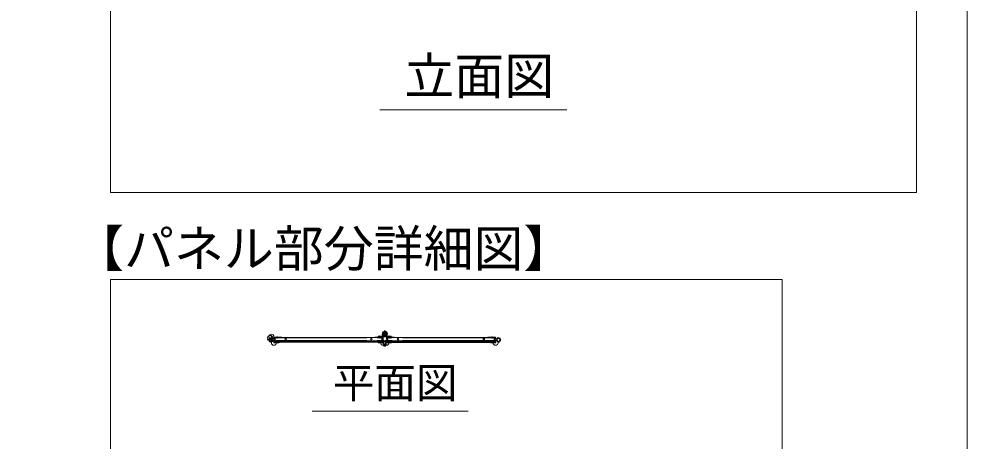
# Model space of a CAD drawing. Units: millimetres, scale not verified. Extents: x -9305 to 9305, y -6415 to 6415.
# Drawn here: x 5584 to 9305, y -793 to 863 of the extents above; entities that cross this region are included whole.
import ezdxf
from ezdxf.enums import TextEntityAlignment as Align

# ---------------------------------------------------------------- set-up
doc = ezdxf.new("R2010")
doc.units = ezdxf.units.MM
doc.header["$LTSCALE"] = 40
doc.header["$PDMODE"] = 32
doc.header["$PDSIZE"] = 20
doc.linetypes.add('DOUBLE_CHAIN2', pattern=[12.8, 9, -1, 0.6, -0.6, 0.6, -1])
doc.layers.add('0-B_図面枠', color=7, linetype='Continuous', lineweight=9)
doc.styles.add('ＭＳ ゴシック', font='')
doc.styles.get('ＭＳ ゴシック').set_extended_font_data('MS Gothic')

msp = doc.modelspace()

# ---------------------------------------------------------------- linework, layer by layer
at = {"layer": '0-B_図面枠'}
for p, q in [((6999.71, 506.55), (7733.32, 506.55)), ((7014.31, -371.36), (7014.08, -377.48)), ((7024.5, -371.74), (7024.28, -377.86)), ((7025.9, -368.46), (7026.35, -368.21)), ((7027.04, -368.4), (7028.54, -371.07)), ((6572.68, -396.34), (6557.3, -396.34)), ((6583.9, -393.28), (6582.1, -393.28)), ((6583.9, -399.4), (6582.1, -399.4)), ((6584.42, -392.2), (6584.41, -385.83)), ((6584.42, -400.36), (6585.44, -400.36)), ((6584.42, -406.74), (6584.42, -400.36)), ((6584.92, -385.32), (6614.5, -385.32)), ((6584.92, -407.25), (6599.2, -407.25)), ((6585.43, -386.85), (6588.49, -386.84)), ((6585.44, -405.72), (6585.44, -400.36)), ((6585.44, -405.72), (6588.5, -405.72)), ((6585.94, -387.16), (6588.5, -387.15)), ((6585.94, -391.24), (6585.94, -387.16)), ((6588.5, -405.72), (6588.49, -386.85)), ((6588.5, -405.52), (6588.5, -387.16)), ((6589.51, -386.85), (7007.71, -386.83)), ((6589.51, -386.85), (6615.01, -386.85)), ((6589.52, -399.4), (6589.51, -386.85)), ((6589.52, -399.4), (7007.72, -399.38)), ((6589.52, -399.4), (6620.12, -399.39)), ((6589.52, -405.52), (6589.52, -401.44)), ((6590.02, -400.92), (6606.86, -400.92)), ((6590.02, -406.02), (6599.72, -406.02)), ((6597.68, -382.51), (6597.68, -390.67)), ((6599.2, -407.25), (6602.78, -407.25)), ((6599.72, -406.02), (6604.3, -406.02)), ((6604.3, -405.72), (6604.3, -407.25)), ((6607.36, -400.41), (6606.86, -400.92)), ((6607.36, -400.41), (6616.54, -400.41)), ((6615.01, -386.85), (6615.01, -385.83)), ((6620.12, -400.92), (6620.12, -399.39)), ((6977.12, -400.91), (6977.12, -399.38)), ((7007.72, -399.38), (6977.12, -399.38)), ((6989.87, -400.4), (6980.69, -400.4)), ((6982.22, -386.84), (6982.22, -385.82)), ((7007.72, -386.83), (6982.22, -386.84)), ((7012.3, -385.3), (6982.72, -385.3)), ((6989.87, -400.4), (6990.38, -400.91)), ((7007.21, -400.91), (6990.38, -400.91)), ((6992.93, -405.7), (6992.93, -407.24)), ((6997.52, -406.01), (6992.93, -406.01)), ((6993.81, -381.25), (7013.72, -381.24)), ((6993.81, -381.25), (6993.81, -385.33)), ((6993.81, -385.33), (7010.13, -385.32)), ((6998.03, -407.23), (6994.46, -407.24)), ((7007.21, -406.01), (6997.52, -406.01)), ((7012.31, -407.23), (6998.03, -407.23)), ((6999.56, -382.5), (6999.56, -390.66)), ((7005.03, -381.24), (7005.03, -383.28)), ((7007.72, -399.38), (7007.72, -386.83)), ((7007.72, -405.5), (7007.72, -401.42)), ((7008.74, -405.7), (7008.74, -386.83)), ((7008.74, -404.42), (7008.74, -388.1)), ((7011.8, -405.7), (7008.74, -405.7)), ((7010.78, -387.6), (7009.25, -387.6)), ((7010.78, -404.94), (7009.25, -404.94)), ((7010.13, -383.28), (7010.13, -385.32)), ((7010.64, -375.64), (7010.64, -381.24)), ((7011.29, -388.1), (7011.29, -393.3)), ((7011.29, -397.55), (7011.29, -404.42)), ((7012.82, -400.35), (7011.8, -400.35)), ((7011.8, -405.7), (7011.8, -400.35)), ((7012.17, -379.72), (7012.17, -381.24)), ((7012.77, -395.62), (7013.06, -395.76)), ((7012.82, -392.19), (7012.82, -385.81)), ((7012.82, -406.72), (7012.82, -400.35)), ((7013.34, -411.52), (7013.34, -397.54)), ((7014.37, -411.52), (7014.25, -397.55)), ((7024.22, -411.52), (7024.34, -397.55)), ((7044.78, -381.24), (7024.86, -381.24)), ((7025.25, -411.52), (7025.25, -397.54)), ((7025.82, -395.62), (7025.53, -395.76)), ((7025.77, -392.19), (7025.77, -385.81)), ((7025.77, -400.35), (7026.79, -400.35)), ((7025.77, -406.72), (7025.77, -400.35)), ((7026.28, -385.3), (7055.86, -385.3)), ((7026.28, -407.23), (7040.56, -407.23)), ((7026.42, -379.72), (7026.42, -381.24)), ((7026.79, -405.7), (7026.79, -400.35)), ((7026.79, -405.7), (7029.85, -405.7)), ((7027.3, -388.62), (7027.3, -393.3)), ((7027.3, -397.55), (7027.3, -404.42)), ((7027.81, -387.6), (7029.34, -387.6)), ((7027.81, -404.94), (7029.34, -404.94)), ((7027.95, -375.64), (7027.95, -381.24)), ((7028.46, -383.28), (7028.46, -385.32)), ((7044.78, -385.32), (7028.46, -385.32)), ((7029.85, -405.7), (7029.85, -386.83)), ((7029.85, -404.42), (7029.85, -388.1)), ((7030.87, -386.83), (7056.37, -386.83)), ((7030.87, -399.38), (7030.87, -386.83)), ((7449.07, -386.85), (7030.87, -386.83)), ((7030.87, -399.38), (7061.47, -399.38)), ((7030.87, -399.38), (7449.07, -399.39)), ((7030.87, -405.5), (7030.87, -401.42)), ((7031.38, -400.91), (7048.21, -400.91)), ((7448.56, -406.02), (7031.38, -406.01)), ((7033.56, -381.24), (7033.56, -383.28)), ((7039.03, -382.5), (7039.03, -390.66)), ((7040.56, -407.23), (7044.13, -407.23)), ((7041.07, -406.01), (7045.66, -406.01)), ((7044.78, -381.24), (7044.78, -385.32)), ((7045.66, -405.7), (7045.66, -407.23)), ((7048.72, -400.4), (7048.21, -400.91)), ((7048.72, -400.4), (7057.9, -400.4)), ((7056.8, -386.62), (7056.5, -385.64)), ((7061.47, -400.91), (7061.47, -399.38)), ((7418.47, -400.92), (7418.47, -399.39)), ((7449.07, -399.39), (7418.47, -399.39)), ((7431.22, -400.41), (7422.04, -400.41)), ((7423.57, -386.85), (7423.57, -385.83)), ((7423.58, -386.85), (7423.58, -385.83)), ((7453.66, -385.32), (7424.08, -385.32)), ((7431.22, -400.41), (7431.73, -400.92)), ((7448.56, -400.92), (7431.73, -400.92)), ((7434.28, -405.72), (7434.28, -407.25)), ((7438.87, -406.02), (7434.28, -406.02)), ((7439.38, -407.25), (7435.81, -407.25)), ((7453.66, -407.25), (7439.38, -407.25)), ((7440.92, -382.51), (7440.92, -390.67)), ((7449.07, -399.39), (7449.07, -386.85)), ((7449.07, -405.51), (7449.07, -401.43)), ((7453.15, -386.85), (7450.09, -386.84)), ((7450.09, -405.72), (7450.09, -386.85)), ((7450.09, -405.51), (7450.09, -387.15)), ((7452.64, -387.15), (7450.09, -387.15)), ((7453.15, -405.72), (7450.09, -405.72)), ((7452.64, -391.23), (7452.64, -387.15)), ((7454.17, -400.36), (7453.15, -400.36)), ((7453.15, -405.72), (7453.15, -400.36)), ((7454.17, -392.2), (7454.17, -385.83)), ((7454.17, -406.74), (7454.17, -400.36)), ((7454.68, -393.27), (7456.48, -393.27)), ((7454.68, -399.39), (7456.48, -399.39)), ((6734.76, -675.06), (7346.1, -675.06))]:
    msp.add_line(p, q, dxfattribs=at)
at = {"layer": '0-B_図面枠', "linetype": 'DOUBLE_CHAIN2'}
for p, q in [((7019.3, -374.62), (7019.3, -357.99)), ((6589.52, -388.03), (7007.72, -388.03)), ((6589.52, -398.08), (7007.72, -398.08)), ((7449.07, -388.03), (7030.87, -388.03)), ((7449.07, -398.08), (7030.87, -398.08))]:
    msp.add_line(p, q, dxfattribs=at)
at = {"layer": '0-B_図面枠'}
for points in [[(-9304.61, -6414.98), (9304.61, -6414.98), (9304.61, 6414.98), (-9304.61, 6414.98)], [(7014.31, -371.36), (7019.52, -368.49), (7024.5, -371.74)], [(7028.35, -371.76), (7027.9, -372.02), (7025.9, -368.46)], [(6584.42, -392.2), (6585.44, -392.2), (6585.43, -386.85)], [(6585.94, -401.44), (6585.94, -405.52), (6588.5, -405.52)], [(6616.54, -400.41), (6617.06, -400.92), (6620.12, -400.92)], [(6980.69, -400.4), (6980.18, -400.91), (6977.12, -400.91)], [(6993.81, -383.29), (7010.13, -383.28), (7019.67, -383.28)], [(7012.82, -392.19), (7011.8, -392.19), (7011.8, -386.83), (7008.74, -386.83)], [(7014.08, -377.48), (7019.07, -380.72), (7024.28, -377.86)], [(7044.78, -383.28), (7028.46, -383.28), (7018.91, -383.28)], [(7025.77, -392.19), (7026.79, -392.19), (7026.79, -386.83), (7029.85, -386.83)], [(7057.9, -400.4), (7058.41, -400.91), (7061.47, -400.91)], [(7422.04, -400.41), (7421.53, -400.92), (7418.47, -400.92)], [(7452.64, -401.43), (7452.64, -405.51), (7450.09, -405.51)], [(7454.17, -392.2), (7453.15, -392.2), (7453.15, -386.85)]]:
    msp.add_lwpolyline(points, dxfattribs=at)
for points in [[(5942.88, 4367.32), (9106.91, 4367.32), (9106.91, 181.97), (5942.88, 181.97)], [(5942.88, -159.36), (8579.57, -159.36), (8579.57, -4538.21), (5942.88, -4538.21)], [(6589.52, -404.5), (6589.52, -401.42), (7007.72, -401.42), (7007.72, -404.5)], [(7030.87, -404.49), (7030.87, -401.42), (7449.07, -401.42), (7449.07, -404.49)]]:
    msp.add_lwpolyline(points, close=True, dxfattribs=at)
for centre, radius in [((7019.3, -374.62), 8.67), ((7019.3, -374.62), 8.16), ((7019.3, -374.62), 5.1), ((7019.3, -374.62), 4.59), ((7019.3, -374.62), 3.06), ((6572.68, -396.34), 5.61), ((6630.32, -393.1), 3.06), ((6966.92, -393.08), 3.06), ((7071.67, -393.08), 3.06), ((7408.28, -393.1), 3.06), ((7465.9, -396.33), 5.61)]:
    msp.add_circle(centre, radius, dxfattribs=at)
for centre, radius, start, end in [((7026.6, -368.66), 0.512, 29.382, 119.382), ((7028.1, -371.32), 0.512, 299.382, 29.382), ((6572.63, -396.28), 8.67, 28, 330.895), ((6582.1, -391.24), 2.04, 208.439, 270.002), ((6582.1, -401.44), 2.04, 90.002, 151.565), ((6583.9, -391.24), 2.04, 270.002, 0.002), ((6583.9, -401.44), 2.04, 0.002, 90.002), ((6584.92, -385.83), 0.512, 90.002, 180.002), ((6584.92, -406.74), 0.512, 180.002, 270.002), ((6590.02, -401.44), 0.512, 90.002, 180.002), ((6590.02, -405.52), 0.512, 180.002, 270.002), ((6597.68, -393.02), 8.67, 61.928, 118.072), ((6602.78, -405.72), 1.53, 270.002, 0.002), ((6611.96, -392.76), 8.67, 241.928, 298.072), ((6614.5, -385.83), 0.512, 0.002, 90.002), ((6985.28, -392.75), 8.67, 241.928, 298.072), ((6982.72, -385.82), 0.512, 90.002, 180.002), ((6994.46, -405.7), 1.53, 180.002, 270.002), ((6999.56, -388.81), 8.67, 61.928, 118.072), ((7007.21, -401.42), 0.512, 0.002, 90.002), ((7007.21, -405.5), 0.512, 270.002, 0.002), ((7009.25, -388.1), 0.512, 90, 180), ((7009.25, -404.42), 0.512, 180, 270), ((7010.78, -388.1), 0.512, 0, 90), ((7010.78, -404.42), 0.512, 270, 0), ((7013.84, -393.3), 2.55, 180, 245.323), ((7012.31, -397.55), 1.02, 0.323, 180), ((7012.3, -385.81), 0.512, 0.002, 90.002), ((7012.31, -406.72), 0.512, 270.002, 0.002), ((7012.31, -397.55), 1.95, 0, 70.063), ((7026.28, -397.55), 1.95, 109.937, 180), ((7026.28, -397.55), 1.02, 0, 179.677), ((7026.28, -385.81), 0.512, 89.998, 179.998), ((7026.28, -406.72), 0.512, 179.998, 269.998), ((7024.75, -393.3), 2.55, 294.677, 0), ((7027.81, -388.1), 0.512, 90, 180), ((7027.81, -404.42), 0.512, 180, 270), ((7029.34, -388.1), 0.512, 0, 90), ((7029.34, -404.42), 0.512, 270, 0), ((7031.38, -401.42), 0.512, 89.998, 179.998), ((7031.38, -405.5), 0.512, 179.998, 269.998), ((7039.03, -388.81), 8.67, 61.928, 118.072), ((7044.13, -405.7), 1.53, 269.998, 359.998), ((7053.31, -392.75), 8.67, 241.928, 298.072), ((7056.01, -385.79), 0.512, 17.118, 107.118), ((7426.64, -392.76), 8.67, 241.928, 298.072), ((7424.08, -385.83), 0.512, 89.998, 179.998), ((7424.08, -385.83), 0.512, 89.998, 179.998), ((7435.81, -405.72), 1.53, 179.998, 269.998), ((7440.92, -393.02), 8.67, 61.928, 118.072), ((7448.56, -401.43), 0.512, 359.998, 89.998), ((7448.56, -405.51), 0.512, 269.998, 359.998), ((7454.68, -391.23), 2.04, 179.998, 269.998), ((7454.68, -401.43), 2.04, 89.998, 179.998), ((7453.66, -385.83), 0.512, 359.998, 89.998), ((7453.66, -406.74), 0.512, 269.998, 359.998), ((7456.48, -391.23), 2.04, 269.998, 331.561), ((7456.48, -401.43), 2.04, 28.435, 89.998), ((7465.95, -396.28), 8.67, 209.105, 152), ((7025.58, -411.3), 12.24, 181.045, 220.133), ((7025.58, -411.3), 11.22, 179.698, 220.354), ((7019.3, -416.82), 3.86, 217.704, 322.296), ((7019.3, -416.82), 2.85, 217.704, 322.296), ((7013.01, -411.3), 11.22, 319.646, 0.302), ((7013.01, -411.3), 12.24, 319.867, 358.955)]:
    msp.add_arc(centre, radius, start, end, dxfattribs=at)
for p in [(7019.3, -374.62), (7019.99, -371.86), (6569.53, -388.19), (6574.6, -383.74), (6584.42, -407.25), (7012.82, -407.23), (7025.77, -407.23), (7454.17, -407.25)]:
    msp.add_point(p, dxfattribs=at)

# ---------------------------------------------------------------- texts
at = {"layer": '0-B_図面枠', "style": 'ＭＳ ゴシック'}
for s, height, p in [('立面図', 143.6, (7096.43, 524.13)), ('【パネル部分詳細図】', 143.6, (5800.55, -152.37)), ('平面図', 119.6, (6815.36, -660.41))]:
    msp.add_text(s, height=height, dxfattribs=at).set_placement(p, align=Align.BOTTOM_LEFT)

doc.saveas('drawing.dxf')
